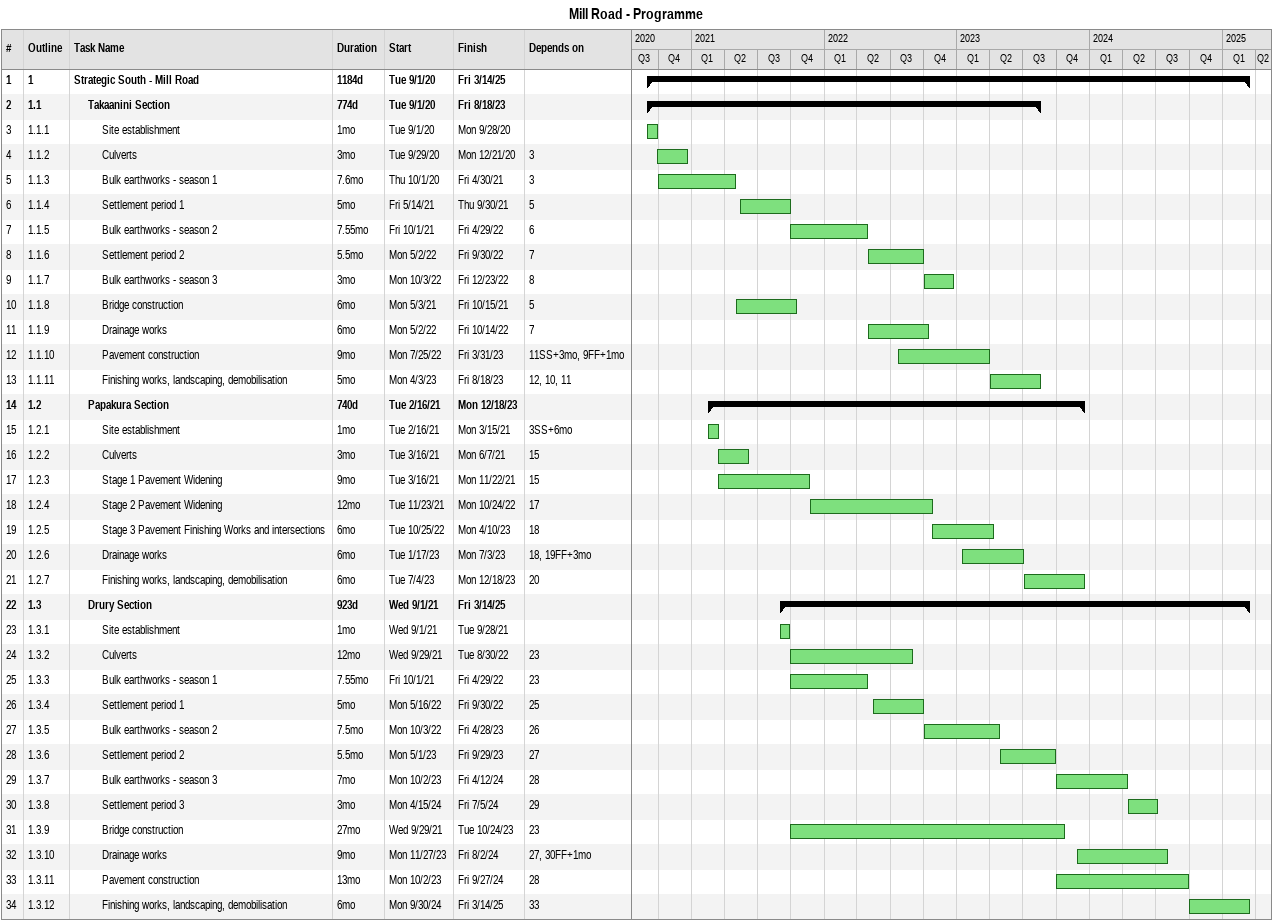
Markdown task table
Mill Road - Programme

| ID | WBS | Task | Duration | Start | Finish | Predecessors |
|---|---|---|---|---|---|---|
| 1 | 1 | **Strategic South - Mill Road** | 1184d | 2020-09-01 | 2025-03-14 |  |
| 2 | 1.1 | **Takaanini Section** | 774d | 2020-09-01 | 2023-08-18 |  |
| 3 | 1.1.1 | Site establishment | 1mo | 2020-09-01 | 2020-09-28 |  |
| 4 | 1.1.2 | Culverts | 3mo | 2020-09-29 | 2020-12-21 | 3 |
| 5 | 1.1.3 | Bulk earthworks - season 1 | 7.6mo | 2020-10-01 | 2021-04-30 | 3 |
| 6 | 1.1.4 | Settlement period 1 | 5mo | 2021-05-14 | 2021-09-30 | 5 |
| 7 | 1.1.5 | Bulk earthworks - season 2 | 7.55mo | 2021-10-01 | 2022-04-29 | 6 |
| 8 | 1.1.6 | Settlement period 2 | 5.5mo | 2022-05-02 | 2022-09-30 | 7 |
| 9 | 1.1.7 | Bulk earthworks - season 3 | 3mo | 2022-10-03 | 2022-12-23 | 8 |
| 10 | 1.1.8 | Bridge construction | 6mo | 2021-05-03 | 2021-10-15 | 5 |
| 11 | 1.1.9 | Drainage works | 6mo | 2022-05-02 | 2022-10-14 | 7 |
| 12 | 1.1.10 | Pavement construction | 9mo | 2022-07-25 | 2023-03-31 | 11SS+3mo, 9FF+1mo |
| 13 | 1.1.11 | Finishing works, landscaping, demobilisation | 5mo | 2023-04-03 | 2023-08-18 | 12, 10, 11 |
| 14 | 1.2 | **Papakura Section** | 740d | 2021-02-16 | 2023-12-18 |  |
| 15 | 1.2.1 | Site establishment | 1mo | 2021-02-16 | 2021-03-15 | 3SS+6mo |
| 16 | 1.2.2 | Culverts | 3mo | 2021-03-16 | 2021-06-07 | 15 |
| 17 | 1.2.3 | Stage 1 Pavement Widening | 9mo | 2021-03-16 | 2021-11-22 | 15 |
| 18 | 1.2.4 | Stage 2 Pavement Widening | 12mo | 2021-11-23 | 2022-10-24 | 17 |
| 19 | 1.2.5 | Stage 3 Pavement Finishing Works and intersections | 6mo | 2022-10-25 | 2023-04-10 | 18 |
| 20 | 1.2.6 | Drainage works | 6mo | 2023-01-17 | 2023-07-03 | 18, 19FF+3mo |
| 21 | 1.2.7 | Finishing works, landscaping, demobilisation | 6mo | 2023-07-04 | 2023-12-18 | 20 |
| 22 | 1.3 | **Drury Section** | 923d | 2021-09-01 | 2025-03-14 |  |
| 23 | 1.3.1 | Site establishment | 1mo | 2021-09-01 | 2021-09-28 |  |
| 24 | 1.3.2 | Culverts | 12mo | 2021-09-29 | 2022-08-30 | 23 |
| 25 | 1.3.3 | Bulk earthworks - season 1 | 7.55mo | 2021-10-01 | 2022-04-29 | 23 |
| 26 | 1.3.4 | Settlement period 1 | 5mo | 2022-05-16 | 2022-09-30 | 25 |
| 27 | 1.3.5 | Bulk earthworks - season 2 | 7.5mo | 2022-10-03 | 2023-04-28 | 26 |
| 28 | 1.3.6 | Settlement period 2 | 5.5mo | 2023-05-01 | 2023-09-29 | 27 |
| 29 | 1.3.7 | Bulk earthworks - season 3 | 7mo | 2023-10-02 | 2024-04-12 | 28 |
| 30 | 1.3.8 | Settlement period 3 | 3mo | 2024-04-15 | 2024-07-05 | 29 |
| 31 | 1.3.9 | Bridge construction | 27mo | 2021-09-29 | 2023-10-24 | 23 |
| 32 | 1.3.10 | Drainage works | 9mo | 2023-11-27 | 2024-08-02 | 27, 30FF+1mo |
| 33 | 1.3.11 | Pavement construction | 13mo | 2023-10-02 | 2024-09-27 | 28 |
| 34 | 1.3.12 | Finishing works, landscaping, demobilisation | 6mo | 2024-09-30 | 2025-03-14 | 33 |
